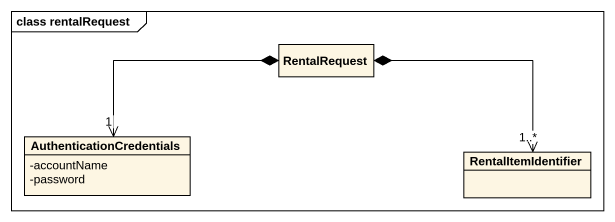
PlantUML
@startuml
mainframe class rentalRequest
hide circle
hide empty members
skinparam classAttributeIconSize 0
class RentalRequest
class AuthenticationCredentials {
  -accountName
  -password
}
class RentalItemIdentifier
RentalRequest *-left-> "1" AuthenticationCredentials
RentalRequest *-right-> "1..*" RentalItemIdentifier
@enduml
